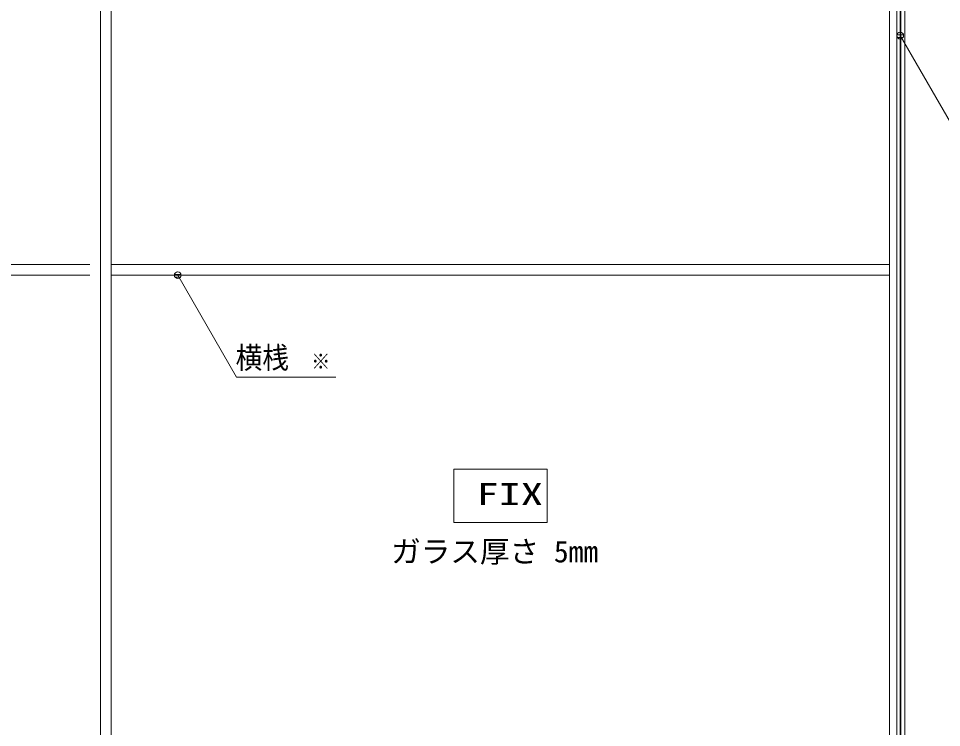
# Model space of a CAD drawing. Units: millimetres, scale not verified. Extents: x -6062 to 6062, y -3045 to 3045.
# Drawn here: x -2242 to -858, y -1154 to -91 of the extents above; entities that cross this region are included whole.
import ezdxf
from ezdxf.enums import TextEntityAlignment as Align

# ---------------------------------------------------------------- set-up
doc = ezdxf.new("R2010")
doc.units = ezdxf.units.MM
doc.header["$LTSCALE"] = 20
doc.layers.add('0-3_2寸法-3', color=7, linetype='Continuous', lineweight=9)
doc.layers.add('0-4_3一般', color=7, linetype='Continuous', lineweight=9)
doc.styles.add('ＭＳ ゴシック', font='')
doc.styles.get('ＭＳ ゴシック').set_extended_font_data('MS Gothic')

# ---------------------------------------------------------------- blocks, each defined once
blk = doc.blocks.new('グループ-61')
at = {"layer": '0-4_3一般'}
blk.add_line((17360, 6840), (17360, -40000), dxfattribs=at)
blk = doc.blocks.new('グループ-62')
at = {"layer": '0-4_3一般'}
for p, q in [((17360, 7000), (17360, -40000)), ((-6640, -40000), (-6640, 6840)), ((-6320, -40000), (-6320, 6840)), ((17040, 6840), (17040, -40000)), ((-6640, 6100), (-6640, -39740)), ((-6320, 6100), (-6320, -39740)), ((-6960, -9200), (-30000, -9200)), ((17040, -9200), (-6320, -9200)), ((-6960, -9520), (-30000, -9520)), ((17040, -9520), (-6320, -9520))]:
    blk.add_line(p, q, dxfattribs=at)
blk = doc.blocks.new('グループ-63')
at = {"layer": '0-4_3一般'}
for name in ['グループ-61', 'グループ-62']:
    blk.add_blockref(name, (0, 0), dxfattribs=at)
blk = doc.blocks.new('グループ-69')
at = {"layer": '0-4_3一般'}
blk.add_line((17380, -40000), (17380, 7000), dxfattribs=at)
blk.add_lwpolyline([(17500, 7000), (17260, 7000), (17260, -40000), (17500, -40000)], close=True, dxfattribs=at)

msp = doc.modelspace()

# ---------------------------------------------------------------- linework, layer by layer
at = {"layer": '0-3_2寸法-3'}
for p, q in [((-914.61, -115.62), (-924.39, -115.62)), ((-915.5, -119.62), (-923.5, -119.62)), ((-919.33, -111.62), (-919.67, -111.62)), ((-919.33, -111.62), (-919.67, -111.62)), ((-1998.61, -475.01), (-2008.39, -475.01)), ((-1999.5, -479.01), (-2007.5, -479.01)), ((-2003.33, -471.01), (-2003.67, -471.01)), ((-2003.33, -471.01), (-2003.67, -471.01))]:
    msp.add_line(p, q, dxfattribs=at)
for points in [[(-637.18, -269.45), (-831.26, -269.45), (-919.5, -116.61)], [(-1766.16, -628.84), (-1915.26, -628.84), (-2003.5, -476)]]:
    msp.add_lwpolyline(points, dxfattribs=at)
msp.add_lwpolyline([(-1589.5, -767), (-1449.5, -767), (-1449.5, -847), (-1589.5, -847)], close=True, dxfattribs=at)
for centre in [(-919.5, -116.61), (-919.5, -116.61), (-2003.5, -476), (-2003.5, -476)]:
    msp.add_circle(centre, 5.01, dxfattribs=at)

# ---------------------------------------------------------------- block references
at = {"layer": '0-4_3一般', "xscale": 0.05, "yscale": 0.05}
for name in ['グループ-63', 'グループ-69']:
    msp.add_blockref(name, (-1787.5, 0), dxfattribs=at)

# ---------------------------------------------------------------- texts
at = {"layer": '0-3_2寸法-3', "style": 'ＭＳ ゴシック'}
for s, height, width, p in [('横桟', 32.55, 0.9, (-1916.61, -625.66)), ('※', 23.31, 0.9, (-1803.26, -623.88)), ('FIX', 32.55, 1.5, (-1555.25, -830.17))]:
    msp.add_text(s, height=height, dxfattribs=dict(at, width=width)).set_placement(p, align=Align.BOTTOM_LEFT)
msp.add_text('ガラス厚さ 5mm', height=32.55, dxfattribs=at).set_placement((-1683.29, -916.45), align=Align.BOTTOM_LEFT)

doc.saveas('drawing.dxf')
